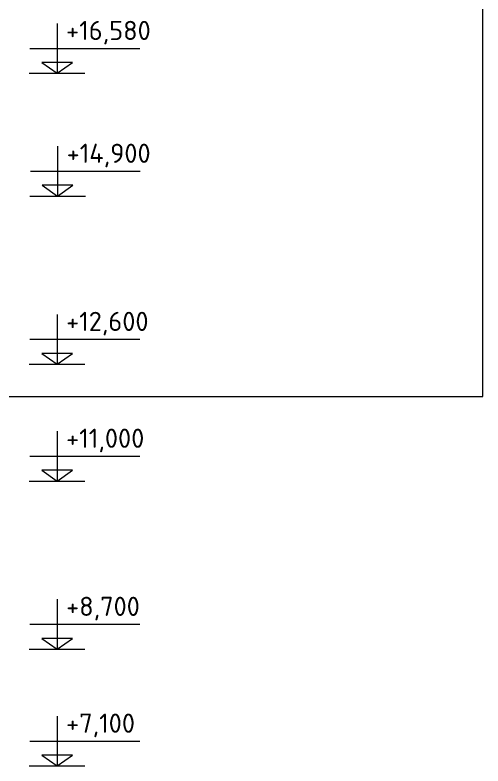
# Model space of a CAD drawing. Header units: millimetres. Extents: x -136099598 to 11807193, y 0 to 779331.
# Drawn here: x 778030 to 784438, y 295654 to 305932 of the extents above; entities that cross this region are included whole.
import ezdxf

# ---------------------------------------------------------------- set-up
doc = ezdxf.new("R2010")
doc.units = ezdxf.units.MM
doc.header["$MEASUREMENT"] = 0
doc.layers.get('0').update_dxf_attribs({"color": 250, "lineweight": 9})
doc.layers.add('PDF _0', color=7, linetype='Continuous')
doc.layers.add('PDF_Геометрия', color=7, linetype='Continuous')
doc.styles.add('PDF ISOCPEUR', font='isocpeur.ttf')

# ---------------------------------------------------------------- blocks, each defined once
blk = doc.blocks.new('A$Cd8d14d9d')
at = {"ltscale": 150}
for p, q in [((0, 682), (0, 0)), ((-372, 341), (1132, 341)), ((-380, 0), (380, 0))]:
    blk.add_line(p, q, dxfattribs=at)
blk.add_lwpolyline([(0, 0), (210, 147), (-210, 147), (0, 0)], dxfattribs=at)

msp = doc.modelspace()

# ---------------------------------------------------------------- linework, layer by layer
at = {"layer": 'PDF_Геометрия', "lineweight": 13, "ltscale": 100, "transparency": 33554687, "elevation": 0.403}
msp.add_lwpolyline([(776764.891, 300711.063), (784437.551, 300711.063), (784437.551, 313110.834)], dxfattribs=at)

# ---------------------------------------------------------------- block references
at = {"ltscale": 150}
for p in [(778606.076, 305135.36, 0.333), (778613.288, 303454.357, 0.333), (778606.076, 301153.552, 0.333), (778606.076, 299554.357, 0.333), (778606.076, 297253.552, 0.333), (778606.076, 295654.357, 0.333)]:
    msp.add_blockref('A$Cd8d14d9d', p, dxfattribs=at)

# ---------------------------------------------------------------- texts
at = {"layer": 'PDF _0', "color": 1, "lineweight": 0, "insert": (778729.568, 305528.579, 0.333), "char_height": 262.4934, "attachment_point": 7, "rotation": 359.9973858, "style": 'PDF ISOCPEUR'}
msp.add_mtext('+16,580', dxfattribs=at)
at = {"layer": 'PDF _0', "lineweight": 0, "char_height": 262.4934, "attachment_point": 7, "rotation": 359.9973858, "style": 'PDF ISOCPEUR'}
for s, insert in [('+14,900', (778736.779, 303847.577, 0.333)), ('+12,600', (778729.568, 301546.771, 0.333)), ('+11,000', (778729.568, 299947.577, 0.333)), ('+8,700', (778729.568, 297646.771, 0.333)), ('+7,100', (778729.568, 296047.577, 0.333))]:
    msp.add_mtext(s, dxfattribs=dict(at, insert=insert))

doc.saveas('drawing.dxf')
